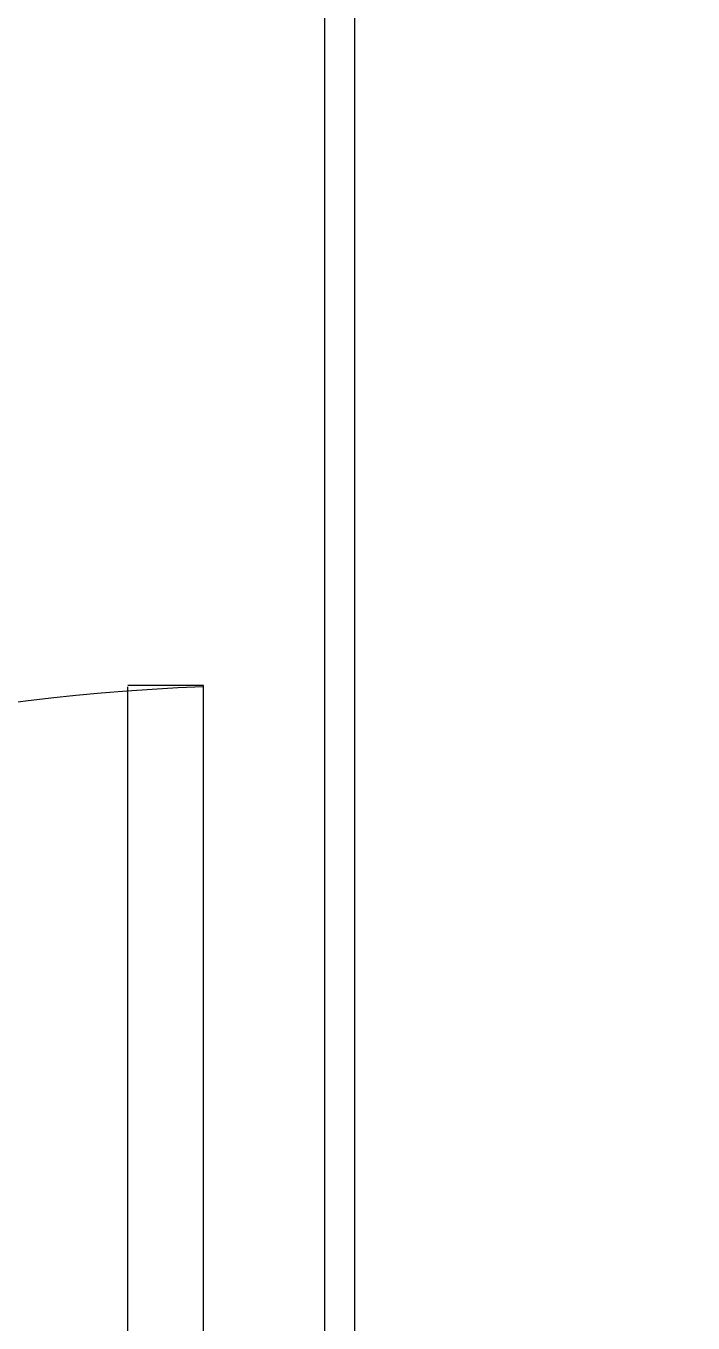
# Model space of a CAD drawing. Header units: millimetres. Extents: x -551172 to 232469, y -3435 to 261611.
# Drawn here: x 74571 to 74836, y 107582 to 108097 of the extents above; entities that cross this region are included whole.
import ezdxf

# ---------------------------------------------------------------- set-up
doc = ezdxf.new("R2010")
doc.units = ezdxf.units.MM
doc.header["$LTSCALE"] = 10
for name, color, linetype in [('06-FUR', 6, 'Continuous'), ('F-FIN', 5, 'Continuous'), ('도면층2', 2, 'Continuous'), ('도면층4', 4, 'Continuous'), ('도면층5', 5, 'Continuous')]:
    doc.layers.add(name, color=color, linetype=linetype)
doc.linetypes.add('ZIGZAG', pattern='A,0.0001,-0.2,[131,ltypeshp.shx,S=0.2,R=0,X=-0.2,Y=0],-0.4,[131,ltypeshp.shx,S=0.2,R=180,X=0.2,Y=0],-0.2', length=0.8001)

msp = doc.modelspace()

# ---------------------------------------------------------------- linework, layer by layer
at = {"layer": '06-FUR', "color": 1, "linetype": 'ZIGZAG', "ltscale": 100}
msp.add_circle((77280, 106770), 15680, dxfattribs=at)
at = {"layer": 'F-FIN'}
msp.add_line((74689.38, 110543.3), (74689.38, 107005.3), dxfattribs=at)
at = {"layer": '도면층2'}
msp.add_line((74701.38, 110555.3), (74701.38, 107005.3), dxfattribs=at)
at = {"layer": '도면층4'}
for p, q in [((74641.38, 107835.3), (74611.38, 107835.3)), ((74611.38, 107025.3), (74611.38, 107834.75)), ((74641.38, 107025.3), (74641.38, 107835.3))]:
    msp.add_line(p, q, dxfattribs=at)
at = {"layer": '도면층5'}
msp.add_arc((74671.38, 107025.3), 810, 92.12255, 180, dxfattribs=at)

doc.saveas('drawing.dxf')
